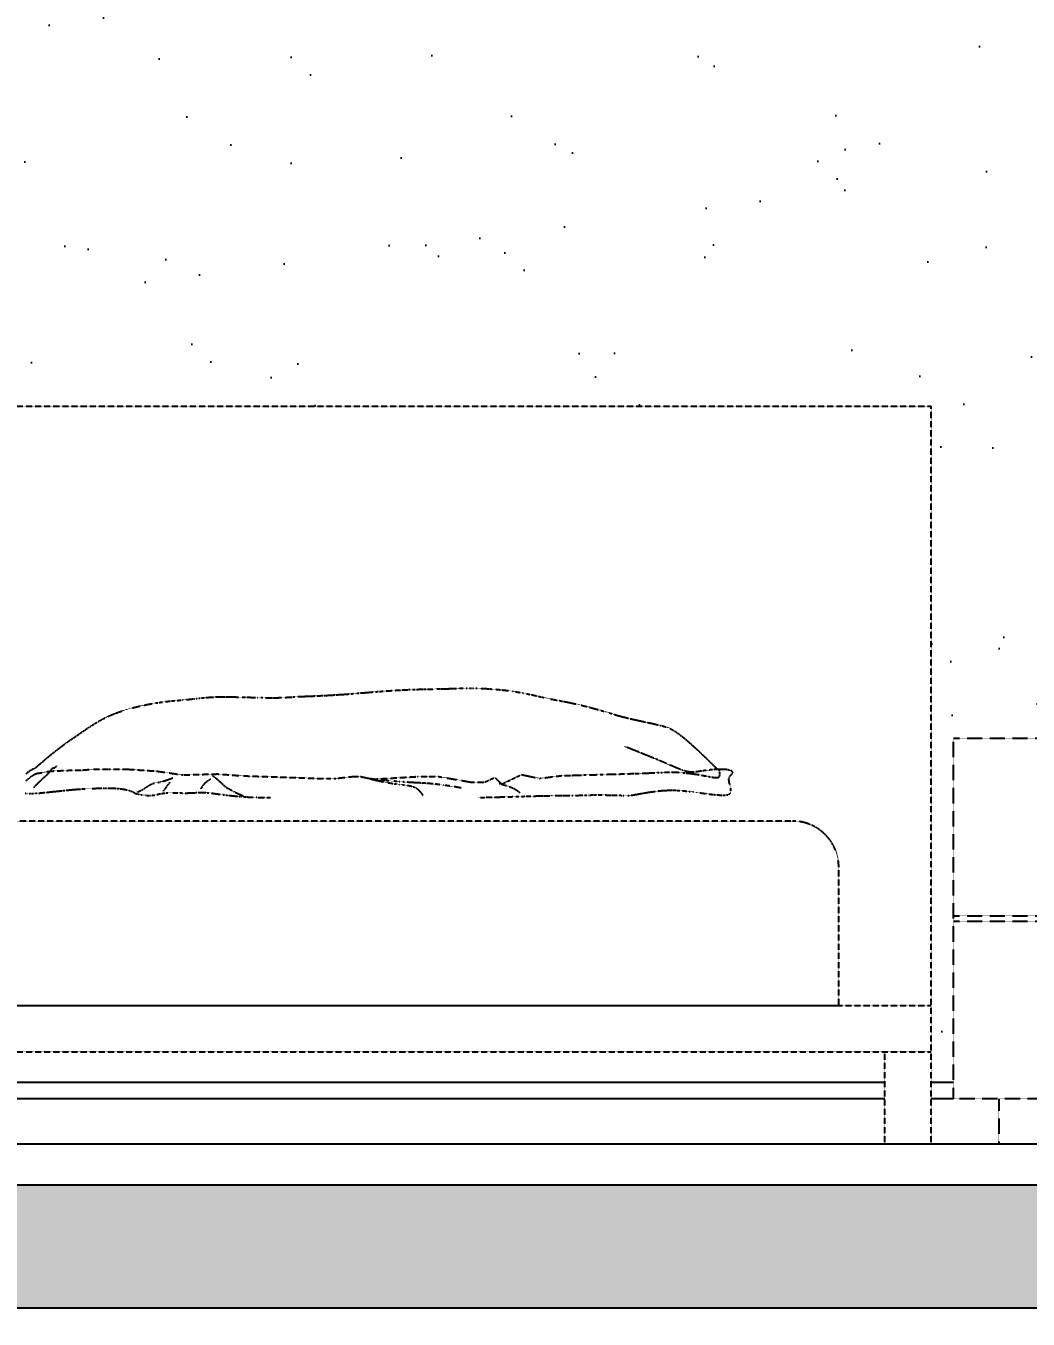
# Model space of a CAD drawing. Header units: millimetres. Extents: x 84840 to 206424, y -288515 to -124389.
# Drawn here: x 114830 to 115807, y -248147 to -246885 of the extents above; entities that cross this region are included whole.
import ezdxf
from ezdxf.enums import TextEntityAlignment as Align

# ---------------------------------------------------------------- set-up
doc = ezdxf.new("R2010")
doc.units = ezdxf.units.MM
doc.header["$PDMODE"] = 3
doc.linetypes.add('DASHED2', pattern=[0.375, 0.25, -0.125])
doc.styles.add('Arial', font='arial.ttf')
doc.styles.add('LOGO', font='arial.ttf')
doc.dimstyles.new('1比60', dxfattribs={"dimscale": 60, "dimtxt": 2, "dimasz": 1.25, "dimexe": 1, "dimexo": 1, "dimgap": 0.2, "dimtad": 1, "dimdec": 0, "dimrnd": 0.005, "dimzin": 0, "dimdsep": 46, "dimtxsty": 'Arial', "dimblk": 'ARCHTICK', "dimcen": 0.125, "dimdle": 1, "dimclrd": 44, "dimclre": 44, "dimclrt": 50, "dimadec": 0, "dimazin": 0, "dimtfac": 1, "dimtdec": 0, "dimtix": 1, "dimtmove": 2, "dimatfit": 3, "dimldrblk": 'DOT', "dimfxl": 4, "dimfxlon": 1, "dimtvp": 1, "dimtolj": 1, "dimtzin": 0, "dimarcsym": 0})

# ---------------------------------------------------------------- blocks, each defined once
blk = doc.blocks.new('0089')
at = {"color": 6, "linetype": 'DASHED2'}
for p, q in [((76486.5, -31516.2), (78486.5, -31516.2)), ((78486.5, -32316.2), (78486.5, -31516.2)), ((77884.5, -31826), (77888.8, -31825.7)), ((77888.8, -31825.7), (77893.3, -31825.3)), ((77893.3, -31825.3), (77897.8, -31825)), ((77897.8, -31825), (77902.3, -31824.7)), ((77902.3, -31824.7), (77906.8, -31824.4)), ((77906.8, -31824.4), (77911.4, -31824.2)), ((77911.4, -31824.2), (77915.9, -31823.9)), ((77915.9, -31823.9), (77920.3, -31823.7)), ((77920.3, -31823.7), (77924.6, -31823.5)), ((77924.6, -31823.5), (77928.8, -31823.4)), ((77928.8, -31823.4), (77932.9, -31823.3)), ((77932.9, -31823.3), (77936.9, -31823.2)), ((77936.9, -31823.2), (77940.8, -31823.1)), ((77940.8, -31823.1), (77944.5, -31823)), ((77944.5, -31823), (77948.2, -31823)), ((77948.2, -31823), (77951.7, -31822.9)), ((77951.7, -31822.9), (77955.2, -31822.8)), ((77955.2, -31822.8), (77958.5, -31822.8)), ((77958.5, -31822.8), (77961.7, -31822.7)), ((77961.7, -31822.7), (77964.9, -31822.6)), ((77964.9, -31822.6), (77967.9, -31822.5)), ((77967.9, -31822.5), (77970.9, -31822.4)), ((77970.9, -31822.4), (77973.9, -31822.3)), ((77973.9, -31822.3), (77977, -31822.2)), ((77977, -31822.2), (77980, -31822.1)), ((77980, -31822.1), (77983.2, -31822.1)), ((77983.2, -31822.1), (77986.4, -31822.1)), ((77986.4, -31822.1), (77989.7, -31822.1)), ((77989.7, -31822.1), (77993.3, -31822.1)), ((77993.3, -31822.1), (77997, -31822.2)), ((77997, -31822.2), (78000.8, -31822.4)), ((78000.8, -31822.4), (78004.8, -31822.6)), ((78004.8, -31822.6), (78008.8, -31822.9)), ((78008.8, -31822.9), (78012.9, -31823.2)), ((78012.9, -31823.2), (78017.1, -31823.5)), ((78017.1, -31823.5), (78021.3, -31824)), ((78021.3, -31824), (78025.4, -31824.4)), ((78025.4, -31824.4), (78029.5, -31824.9)), ((78029.5, -31824.9), (78033.5, -31825.5)), ((78033.5, -31825.5), (78037.3, -31826.1)), ((77633.7, -31840.5), (77638, -31839.6)), ((77638, -31839.6), (77642.2, -31838.8)), ((77642.2, -31838.8), (77646.1, -31838.2)), ((77646.1, -31838.2), (77649.9, -31837.6)), ((77649.9, -31837.6), (77653.4, -31837.1)), ((77653.4, -31837.1), (77656.9, -31836.7)), ((77656.9, -31836.7), (77660.2, -31836.3)), ((77660.2, -31836.3), (77663.3, -31836)), ((77663.3, -31836), (77666.4, -31835.7)), ((77666.4, -31835.7), (77669.5, -31835.4)), ((77669.5, -31835.4), (77672.5, -31835.2)), ((77672.5, -31835.2), (77675.4, -31834.9)), ((77675.4, -31834.9), (77678.4, -31834.6)), ((77678.4, -31834.6), (77681.4, -31834.3)), ((77681.4, -31834.3), (77684.4, -31834)), ((77684.4, -31834), (77687.3, -31833.6)), ((77687.3, -31833.6), (77690.2, -31833.3)), ((77690.2, -31833.3), (77693.1, -31833)), ((77693.1, -31833), (77695.9, -31832.7)), ((77695.9, -31832.7), (77698.6, -31832.4)), ((77698.6, -31832.4), (77701.2, -31832.2)), ((77701.2, -31832.2), (77703.8, -31832)), ((77703.8, -31832), (77706.3, -31831.8)), ((77706.3, -31831.8), (77708.7, -31831.7)), ((77708.7, -31831.7), (77711.1, -31831.6)), ((77711.1, -31831.6), (77713.5, -31831.5)), ((77713.5, -31831.5), (77716, -31831.5)), ((77716, -31831.5), (77718.6, -31831.4)), ((77718.6, -31831.4), (77721.4, -31831.5)), ((77721.4, -31831.5), (77724.4, -31831.5)), ((77724.4, -31831.5), (77727.6, -31831.5)), ((77727.6, -31831.5), (77731.2, -31831.6)), ((77731.2, -31831.6), (77735, -31831.7)), ((77735, -31831.7), (77739.1, -31831.8)), ((77739.1, -31831.8), (77743.4, -31831.9)), ((77743.4, -31831.9), (77747.8, -31832)), ((77747.8, -31832), (77752.3, -31832.1)), ((77752.3, -31832.1), (77756.7, -31832.2)), ((77756.7, -31832.2), (77761, -31832.3)), ((77761, -31832.3), (77765.2, -31832.4)), ((77765.2, -31832.4), (77769.1, -31832.4)), ((77769.1, -31832.4), (77772.7, -31832.5)), ((77772.7, -31832.5), (77776, -31832.4)), ((77776, -31832.4), (77778.9, -31832.4)), ((77778.9, -31832.4), (77781.6, -31832.3)), ((77781.6, -31832.3), (77784.2, -31832.2)), ((77784.2, -31832.2), (77786.6, -31832.1)), ((77786.6, -31832.1), (77789, -31832)), ((77789, -31832), (77791.5, -31831.8)), ((77791.5, -31831.8), (77794, -31831.7)), ((77794, -31831.7), (77796.8, -31831.5)), ((77796.8, -31831.5), (77799.8, -31831.3)), ((77799.8, -31831.3), (77803.2, -31831.2)), ((77803.2, -31831.2), (77806.8, -31831)), ((77806.8, -31831), (77810.7, -31830.8)), ((77810.7, -31830.8), (77814.7, -31830.7)), ((77814.7, -31830.7), (77818.9, -31830.5)), ((77818.9, -31830.5), (77823.3, -31830.3)), ((77823.3, -31830.3), (77827.6, -31830.1)), ((77827.6, -31830.1), (77832, -31829.9)), ((77832, -31829.9), (77836.3, -31829.6)), ((77836.3, -31829.6), (77840.6, -31829.4)), ((77840.6, -31829.4), (77844.7, -31829.1)), ((77844.7, -31829.1), (77848.7, -31828.9)), ((77848.7, -31828.9), (77852.7, -31828.6)), ((77852.7, -31828.6), (77856.5, -31828.3)), ((77856.5, -31828.3), (77860.4, -31828)), ((77860.4, -31828), (77864.3, -31827.6)), ((77864.3, -31827.6), (77868.1, -31827.3)), ((77868.1, -31827.3), (77872.1, -31827)), ((77872.1, -31827), (77876.1, -31826.7)), ((77876.1, -31826.7), (77880.2, -31826.3)), ((77880.2, -31826.3), (77884.5, -31826)), ((78037.3, -31826.1), (78041.1, -31826.7)), ((78041.1, -31826.7), (78044.7, -31827.4)), ((78044.7, -31827.4), (78048.2, -31828.1)), ((78048.2, -31828.1), (78051.6, -31828.8)), ((78051.6, -31828.8), (78054.9, -31829.5)), ((78054.9, -31829.5), (78058, -31830.2)), ((78058, -31830.2), (78061.1, -31830.9)), ((78061.1, -31830.9), (78063.9, -31831.6)), ((78063.9, -31831.6), (78066.7, -31832.2)), ((78066.7, -31832.2), (78069.3, -31832.7)), ((78069.3, -31832.7), (78071.8, -31833.3)), ((78071.8, -31833.3), (78074.2, -31833.8)), ((78074.2, -31833.8), (78076.6, -31834.2)), ((78076.6, -31834.2), (78078.9, -31834.7)), ((78078.9, -31834.7), (78081.2, -31835.1)), ((78081.2, -31835.1), (78083.5, -31835.5)), ((78083.5, -31835.5), (78085.8, -31836)), ((78085.8, -31836), (78088.2, -31836.4)), ((78088.2, -31836.4), (78090.7, -31836.9)), ((78090.7, -31836.9), (78093.2, -31837.4)), ((78093.2, -31837.4), (78095.9, -31838)), ((78095.9, -31838), (78098.6, -31838.6)), ((78098.6, -31838.6), (78101.4, -31839.2)), ((78101.4, -31839.2), (78104.3, -31839.9)), ((78104.3, -31839.9), (78107.3, -31840.5)), ((77588.7, -31855.6), (77592.8, -31853.5)), ((77592.8, -31853.5), (77597, -31851.6)), ((77597, -31851.6), (77601.4, -31849.8)), ((77601.4, -31849.8), (77605.9, -31848.1)), ((77605.9, -31848.1), (77610.5, -31846.5)), ((77610.5, -31846.5), (77615.2, -31845.1)), ((77615.2, -31845.1), (77619.9, -31843.7)), ((77619.9, -31843.7), (77624.6, -31842.5)), ((77624.6, -31842.5), (77629.2, -31841.4)), ((77629.2, -31841.4), (77633.7, -31840.5)), ((78107.3, -31840.5), (78110.2, -31841.3)), ((78110.2, -31841.3), (78113.3, -31842)), ((78113.3, -31842), (78116.3, -31842.8)), ((78116.3, -31842.8), (78119.4, -31843.6)), ((78119.4, -31843.6), (78122.5, -31844.5)), ((78122.5, -31844.5), (78125.6, -31845.3)), ((78125.6, -31845.3), (78128.7, -31846.2)), ((78128.7, -31846.2), (78131.8, -31847.1)), ((78131.8, -31847.1), (78134.7, -31848)), ((78134.7, -31848), (78137.7, -31848.9)), ((78137.7, -31848.9), (78140.5, -31849.7)), ((78140.5, -31849.7), (78143.2, -31850.5)), ((78143.2, -31850.5), (78145.8, -31851.3)), ((78145.8, -31851.3), (78148.2, -31852)), ((78148.2, -31852), (78150.4, -31852.6)), ((78150.4, -31852.6), (78152.6, -31853.2)), ((78152.6, -31853.2), (78154.6, -31853.7)), ((78154.6, -31853.7), (78156.6, -31854.2)), ((77567.4, -31868.9), (77570.7, -31866.7)), ((77570.7, -31866.7), (77574, -31864.4)), ((77574, -31864.4), (77577.5, -31862.2)), ((77577.5, -31862.2), (77581.1, -31859.9)), ((77581.1, -31859.9), (77584.8, -31857.7)), ((77584.8, -31857.7), (77588.7, -31855.6)), ((78156.6, -31854.2), (78158.5, -31854.7)), ((78158.5, -31854.7), (78160.4, -31855.2)), ((78160.4, -31855.2), (78162.4, -31855.6)), ((78162.4, -31855.6), (78164.4, -31856.1)), ((78164.4, -31856.1), (78166.6, -31856.5)), ((78166.6, -31856.5), (78168.8, -31857)), ((78168.8, -31857), (78171.3, -31857.5)), ((78171.3, -31857.5), (78173.8, -31858.1)), ((78173.8, -31858.1), (78176.5, -31858.7)), ((78176.5, -31858.7), (78179.3, -31859.3)), ((78179.3, -31859.3), (78182.1, -31859.9)), ((78182.1, -31859.9), (78185, -31860.5)), ((78185, -31860.5), (78187.9, -31861.2)), ((78187.9, -31861.2), (78190.7, -31861.9)), ((78190.7, -31861.9), (78193.6, -31862.6)), ((78193.6, -31862.6), (78196.3, -31863.3)), ((78196.3, -31863.3), (78199, -31864)), ((78199, -31864), (78201.9, -31865)), ((78201.9, -31865), (78205.1, -31866.5)), ((78205.1, -31866.5), (78208.8, -31868.7)), ((77545, -31884.6), (77548.8, -31881.7)), ((77548.8, -31881.7), (77552.2, -31879.3)), ((77552.2, -31879.3), (77555.4, -31877.1)), ((77555.4, -31877.1), (77558.4, -31875.1)), ((77558.4, -31875.1), (77561.3, -31873.1)), ((77561.3, -31873.1), (77564.3, -31871.1)), ((77564.3, -31871.1), (77567.4, -31868.9)), ((78208.8, -31868.7), (78213.3, -31871.9)), ((78213.3, -31871.9), (78218.8, -31876.2)), ((78218.8, -31876.2), (78225.6, -31882)), ((78225.6, -31882), (78233.7, -31889.4)), ((77529.8, -31896.6), (77535.6, -31891.9)), ((77535.6, -31891.9), (77540.6, -31887.9)), ((77540.6, -31887.9), (77545, -31884.6)), ((78161.4, -31888.1), (78155.1, -31885.5)), ((78167.1, -31890.4), (78161.4, -31888.1)), ((78172.1, -31892.4), (78167.1, -31890.4)), ((78176.5, -31894.2), (78172.1, -31892.4)), ((78180.5, -31895.8), (78176.5, -31894.2)), ((78184.1, -31897.3), (78180.5, -31895.8)), ((78233.7, -31889.4), (78243.5, -31898.7)), ((77515.3, -31909), (77511.7, -31910.7)), ((77515.3, -31909), (77523.1, -31902.3)), ((77523.1, -31902.3), (77529.8, -31896.6)), ((77532.6, -31912), (77533.7, -31909.1)), ((77533.7, -31909.1), (77536.5, -31908.3)), ((77536.5, -31908.3), (77539.4, -31906.2)), ((77565.3, -31911), (77577.6, -31910)), ((77577.6, -31910), (77595.9, -31910)), ((77595.9, -31910), (77616.3, -31910)), ((77616.3, -31910), (77647, -31912)), ((78187.3, -31898.6), (78184.1, -31897.3)), ((78190.4, -31899.8), (78187.3, -31898.6)), ((78193.3, -31901.1), (78190.4, -31899.8)), ((78196.1, -31902.2), (78193.3, -31901.1)), ((78198.9, -31903.5), (78196.1, -31902.2)), ((78201.7, -31904.7), (78198.9, -31903.5)), ((78204.5, -31905.9), (78201.7, -31904.7)), ((78207.2, -31907), (78204.5, -31905.9)), ((78209.8, -31908.2), (78207.2, -31907)), ((78212.4, -31909.2), (78209.8, -31908.2)), ((78214.9, -31910.2), (78212.4, -31909.2)), ((78243.5, -31898.7), (78255.2, -31910.2)), ((78258.7, -31910.1), (78257.3, -31910.1)), ((78260, -31910.1), (78258.7, -31910.1)), ((78261.2, -31910.1), (78260, -31910.1)), ((77506.9, -31914), (77505.4, -31915.4)), ((77505.5, -31922.5), (77506.3, -31921.8)), ((77506.3, -31921.8), (77507.2, -31921.1)), ((77509, -31912.4), (77506.9, -31914)), ((77507.2, -31921.1), (77508, -31920.5)), ((77508, -31920.5), (77508.7, -31919.9)), ((77508.7, -31919.9), (77509.5, -31919.3)), ((77511.7, -31910.7), (77509, -31912.4)), ((77509.5, -31919.3), (77510.1, -31918.8)), ((77510.1, -31918.8), (77510.8, -31918.3)), ((77510.8, -31918.3), (77511.4, -31917.8)), ((77511.4, -31917.8), (77512, -31917.4)), ((77512, -31917.4), (77512.6, -31917)), ((77512.6, -31917), (77513.1, -31916.6)), ((77513.1, -31916.6), (77513.6, -31916.3)), ((77513.6, -31916.3), (77514, -31916)), ((77514, -31916), (77514.5, -31915.7)), ((77514.5, -31915.7), (77514.9, -31915.5)), ((77514.9, -31915.5), (77515.4, -31915.3)), ((77515.4, -31915.3), (77515.8, -31915.1)), ((77515.8, -31915.1), (77516.3, -31914.9)), ((77516.3, -31914.9), (77516.8, -31914.7)), ((77516.8, -31914.7), (77517.3, -31914.6)), ((77517.3, -31914.6), (77517.9, -31914.4)), ((77517.9, -31914.4), (77518.6, -31914.3)), ((77518.6, -31914.3), (77519.3, -31914.2)), ((77520.5, -31923.3), (77518.8, -31924.9)), ((77519.3, -31914.2), (77520, -31914.1)), ((77520, -31914.1), (77520.7, -31914)), ((77522.2, -31921.7), (77520.5, -31923.3)), ((77520.7, -31914), (77521.4, -31913.9)), ((77521.4, -31913.9), (77522.2, -31913.8)), ((77522.2, -31913.8), (77523, -31913.6)), ((77524, -31920), (77522.2, -31921.7)), ((77523, -31913.6), (77523.7, -31913.5)), ((77523.7, -31913.5), (77524.5, -31913.4)), ((77525.8, -31918.4), (77524, -31920)), ((77524.5, -31913.4), (77525.2, -31913.3)), ((77525.2, -31913.3), (77525.9, -31913.1)), ((77527.7, -31916.6), (77525.8, -31918.4)), ((77525.9, -31913.1), (77526.7, -31913)), ((77526.7, -31913), (77527.4, -31912.8)), ((77527.4, -31912.8), (77528.2, -31912.7)), ((77529.6, -31914.7), (77527.7, -31916.6)), ((77528.2, -31912.7), (77529, -31912.5)), ((77529, -31912.5), (77529.8, -31912.4)), ((77531.6, -31912.7), (77529.6, -31914.7)), ((77529.8, -31912.4), (77530.7, -31912.2)), ((77530.7, -31912.2), (77531.6, -31912.1)), ((77531.6, -31912.1), (77532.6, -31912)), ((77532.6, -31912), (77555.1, -31911)), ((77555.1, -31911), (77565.3, -31911)), ((77647, -31912), (77675.5, -31916.1)), ((77649.4, -31924.1), (77650.3, -31924)), ((77650.3, -31924), (77651.3, -31923.7)), ((77651.3, -31923.7), (77652.4, -31923.5)), ((77652.4, -31923.5), (77653.6, -31923.1)), ((77653.6, -31923.1), (77655, -31922.7)), ((77655, -31922.7), (77656.5, -31922.2)), ((77656.5, -31922.2), (77658.3, -31921.7)), ((77658.3, -31921.7), (77660.2, -31921)), ((77659.5, -31927), (77662, -31923.8)), ((77660.2, -31921), (77662.4, -31920.2)), ((77662.4, -31920.2), (77664.8, -31919.3)), ((77675.5, -31916.1), (77713.3, -31915.1)), ((77700.4, -31924.3), (77701.4, -31923.5)), ((77701.4, -31923.5), (77702.7, -31922.5)), ((77702.7, -31922.5), (77704.2, -31921.4)), ((77704.2, -31921.4), (77706.1, -31920.1)), ((77707.3, -31916.4), (77709.6, -31918.2)), ((77709.6, -31918.2), (77711.6, -31919.8)), ((77711.6, -31919.8), (77713.3, -31921.2)), ((77713.3, -31915.1), (77739.8, -31917.1)), ((77713.3, -31921.2), (77714.8, -31922.5)), ((77714.8, -31922.5), (77716, -31923.7)), ((77716, -31923.7), (77717.1, -31924.7)), ((77739.8, -31917.1), (77831.7, -31920.2)), ((77831.7, -31920.2), (77841.3, -31919.9)), ((77841.3, -31919.9), (77859.8, -31917.9)), ((77859.8, -31917.9), (77868.1, -31917.9)), ((77868.1, -31917.9), (77881.9, -31920.8)), ((77879, -31920.4), (77884.4, -31921.8)), ((77884.9, -31921.1), (77879, -31920.4)), ((77881.9, -31920.8), (77930.1, -31917.9)), ((77884.4, -31921.8), (77889.6, -31922.9)), ((77890.4, -31921.7), (77884.9, -31921.1)), ((77889.6, -31922.9), (77894.4, -31923.9)), ((77895.7, -31922.3), (77890.4, -31921.7)), ((77894.4, -31923.9), (77898.9, -31924.7)), ((77900.8, -31922.7), (77895.7, -31922.3)), ((77905.6, -31923.1), (77900.8, -31922.7)), ((77910.2, -31923.5), (77905.6, -31923.1)), ((77914.6, -31923.8), (77910.2, -31923.5)), ((77918.9, -31924.1), (77914.6, -31923.8)), ((77923.1, -31924.4), (77918.9, -31924.1)), ((77930.1, -31917.9), (77941.4, -31917.9)), ((77941.4, -31917.9), (77952.8, -31917.9)), ((77952.8, -31917.9), (77988.9, -31924.1)), ((77988.9, -31924.1), (78002.4, -31924.1)), ((78002.4, -31924.1), (78013.7, -31918.9)), ((78013.7, -31918.9), (78021.2, -31926.1)), ((78021.2, -31926.1), (78042.6, -31915.8)), ((78042.6, -31915.8), (78062.3, -31919.9)), ((78062.3, -31919.9), (78086.2, -31916.9)), ((78086.2, -31916.9), (78097.3, -31916.6)), ((78086.2, -31916.9), (78093.4, -31916.7)), ((78093.4, -31916.7), (78101.5, -31916.5)), ((78101.5, -31916.5), (78110.3, -31916.2)), ((78110.3, -31916.2), (78119.6, -31916)), ((78119.6, -31916), (78129.1, -31915.7)), ((78129.1, -31915.7), (78138.7, -31915.4)), ((78138.7, -31915.4), (78148.1, -31915.2)), ((78148.1, -31915.2), (78157.1, -31914.9)), ((78157.1, -31914.9), (78165.5, -31914.6)), ((78165.5, -31914.6), (78173, -31914.4)), ((78173, -31914.4), (78179.5, -31914.1)), ((78179.5, -31914.1), (78185.1, -31913.9)), ((78185.1, -31913.9), (78189.8, -31913.7)), ((78189.8, -31913.7), (78193.8, -31913.5)), ((78193.8, -31913.5), (78197.2, -31913.3)), ((78197.2, -31913.3), (78200.2, -31913.2)), ((78200.2, -31913.2), (78202.9, -31913.1)), ((78202.9, -31913.1), (78205.3, -31913.1)), ((78205.3, -31913.1), (78207.7, -31913.1)), ((78207.7, -31913.1), (78210, -31913.2)), ((78210, -31913.2), (78212.6, -31913.3)), ((78212.6, -31913.3), (78215.2, -31913.5)), ((78217.2, -31911), (78214.9, -31910.2)), ((78215.2, -31913.5), (78218, -31913.7)), ((78219.4, -31911.8), (78217.2, -31911)), ((78218, -31913.7), (78220.8, -31914)), ((78221.4, -31912.4), (78219.4, -31911.8)), ((78220.8, -31914), (78223.7, -31914.3)), ((78223.3, -31912.8), (78221.4, -31912.4)), ((78225, -31913.1), (78223.3, -31912.8)), ((78223.7, -31914.3), (78226.6, -31914.7)), ((78226.5, -31913.2), (78225, -31913.1)), ((78228, -31913.3), (78226.5, -31913.2)), ((78226.6, -31914.7), (78229.5, -31915.1)), ((78229.4, -31913.2), (78228, -31913.3)), ((78230.7, -31913.1), (78229.4, -31913.2)), ((78229.5, -31915.1), (78232.3, -31915.5)), ((78232.1, -31912.9), (78230.7, -31913.1)), ((78233.4, -31912.7), (78232.1, -31912.9)), ((78232.3, -31915.5), (78235.1, -31915.9)), ((78234.8, -31912.4), (78233.4, -31912.7)), ((78236.2, -31912.2), (78234.8, -31912.4)), ((78235.1, -31915.9), (78237.8, -31916.4)), ((78237.7, -31911.9), (78236.2, -31912.2)), ((78239.3, -31911.7), (78237.7, -31911.9)), ((78237.8, -31916.4), (78240.3, -31916.9)), ((78241, -31911.5), (78239.3, -31911.7)), ((78240.3, -31916.9), (78242.7, -31917.3)), ((78242.7, -31911.3), (78241, -31911.5)), ((78244.4, -31911.1), (78242.7, -31911.3)), ((78242.7, -31917.3), (78244.9, -31917.8)), ((78246.2, -31910.9), (78244.4, -31911.1)), ((78244.9, -31917.8), (78247, -31918.2)), ((78247.9, -31910.7), (78246.2, -31910.9)), ((78247, -31918.2), (78248.9, -31918.5)), ((78249.6, -31910.6), (78247.9, -31910.7)), ((78248.9, -31918.5), (78250.7, -31918.8)), ((78251.3, -31910.4), (78249.6, -31910.6)), ((78250.7, -31918.8), (78252.2, -31919)), ((78252.9, -31910.3), (78251.3, -31910.4)), ((78252.2, -31919), (78253.6, -31919.1)), ((78254.4, -31910.2), (78252.9, -31910.3)), ((78253.6, -31919.1), (78254.7, -31919.1)), ((78255.9, -31910.2), (78254.4, -31910.2)), ((78254.7, -31919.1), (78255.6, -31918.9)), ((78255.6, -31918.9), (78256.3, -31918.7)), ((78257.3, -31910.1), (78255.9, -31910.2)), ((78256.3, -31918.7), (78256.9, -31918.3)), ((78256.9, -31918.3), (78257.2, -31917.7)), ((78257.2, -31917.7), (78257.4, -31917)), ((78257.4, -31911.6), (78257.3, -31910.1)), ((78257.4, -31912.9), (78257.4, -31911.6)), ((78257.5, -31914.1), (78257.4, -31912.9)), ((78257.4, -31917), (78257.5, -31916.2)), ((78257.5, -31915.2), (78257.5, -31914.1)), ((78257.5, -31916.2), (78257.5, -31915.2)), ((78262.3, -31910.2), (78261.2, -31910.1)), ((78263.4, -31910.2), (78262.3, -31910.2)), ((78264.5, -31910.3), (78263.4, -31910.2)), ((78265.5, -31910.5), (78264.5, -31910.3)), ((78266.4, -31910.7), (78265.5, -31910.5)), ((78267.3, -31910.9), (78266.4, -31910.7)), ((78268.1, -31911.1), (78267.3, -31910.9)), ((78267.5, -31920.8), (78267.6, -31920.1)), ((78267.5, -31921.5), (78267.5, -31920.8)), ((78267.6, -31922.4), (78267.5, -31921.5)), ((78267.6, -31920.1), (78267.7, -31919.4)), ((78267.8, -31923.3), (78267.6, -31922.4)), ((78267.7, -31919.4), (78267.8, -31918.8)), ((78267.8, -31918.8), (78268, -31918.3)), ((78267.9, -31924.3), (78267.8, -31923.3)), ((78268, -31918.3), (78268.3, -31917.9)), ((78268.9, -31911.3), (78268.1, -31911.1)), ((78268.3, -31917.9), (78268.6, -31917.4)), ((78268.6, -31917.4), (78268.9, -31917)), ((78269.6, -31911.6), (78268.9, -31911.3)), ((78268.9, -31917), (78269.2, -31916.6)), ((78269.2, -31916.6), (78269.6, -31916.3)), ((78270.2, -31911.8), (78269.6, -31911.6)), ((78269.6, -31916.3), (78269.9, -31915.9)), ((78269.9, -31915.9), (78270.3, -31915.6)), ((78270.7, -31912.1), (78270.2, -31911.8)), ((78270.3, -31915.6), (78270.6, -31915.2)), ((78270.6, -31915.2), (78270.9, -31914.9)), ((78271.1, -31912.4), (78270.7, -31912.1)), ((78270.9, -31914.9), (78271.2, -31914.6)), ((78271.4, -31912.7), (78271.1, -31912.4)), ((78271.2, -31914.6), (78271.5, -31914.3)), ((78271.6, -31913), (78271.4, -31912.7)), ((78271.5, -31914.3), (78271.6, -31914)), ((78271.7, -31913.3), (78271.6, -31913)), ((78271.6, -31914), (78271.7, -31913.7)), ((78271.7, -31913.7), (78271.7, -31913.3)), ((77504.9, -31935.8), (77505.7, -31936)), ((77505.7, -31936), (77506.7, -31936.1)), ((77506.7, -31936.1), (77507.8, -31936.2)), ((77507.8, -31936.2), (77509, -31936.3)), ((77509, -31936.3), (77510.4, -31936.3)), ((77510.4, -31936.3), (77511.9, -31936.3)), ((77511.9, -31936.3), (77513.6, -31936.2)), ((77513.6, -31936.2), (77515.5, -31936.1)), ((77515.4, -31928.4), (77513.7, -31930.3)), ((77517.1, -31926.6), (77515.4, -31928.4)), ((77515.5, -31936.1), (77517.6, -31936)), ((77518.8, -31924.9), (77517.1, -31926.6)), ((77517.6, -31936), (77519.9, -31935.8)), ((77519.9, -31935.8), (77522.4, -31935.6)), ((77522.4, -31935.6), (77525.1, -31935.3)), ((77525.1, -31935.3), (77527.9, -31935.1)), ((77527.9, -31935.1), (77530.8, -31934.7)), ((77530.8, -31934.7), (77533.7, -31934.4)), ((77533.7, -31934.4), (77536.6, -31934.1)), ((77536.6, -31934.1), (77539.5, -31933.8)), ((77539.5, -31933.8), (77542.4, -31933.5)), ((77542.4, -31933.5), (77545.1, -31933.2)), ((77545.1, -31933.2), (77547.6, -31932.9)), ((77547.6, -31932.9), (77550, -31932.7)), ((77550, -31932.7), (77552.1, -31932.5)), ((77552.1, -31932.5), (77554.2, -31932.3)), ((77554.2, -31932.3), (77556.1, -31932.1)), ((77556.1, -31932.1), (77557.8, -31932)), ((77557.8, -31932), (77559.6, -31931.8)), ((77559.6, -31931.8), (77561.2, -31931.7)), ((77561.2, -31931.7), (77562.9, -31931.6)), ((77562.9, -31931.6), (77564.5, -31931.5)), ((77564.5, -31931.5), (77566.2, -31931.4)), ((77566.2, -31931.4), (77567.9, -31931.3)), ((77567.9, -31931.3), (77569.6, -31931.2)), ((77569.6, -31931.2), (77571.4, -31931.1)), ((77571.4, -31931.1), (77573.2, -31931)), ((77573.2, -31931), (77575, -31930.9)), ((77575, -31930.9), (77576.9, -31930.8)), ((77576.9, -31930.8), (77578.7, -31930.7)), ((77578.7, -31930.7), (77580.6, -31930.7)), ((77580.6, -31930.7), (77582.4, -31930.6)), ((77582.4, -31930.6), (77584.2, -31930.5)), ((77584.2, -31930.5), (77586, -31930.5)), ((77586, -31930.5), (77587.7, -31930.5)), ((77587.7, -31930.5), (77589.4, -31930.4)), ((77589.4, -31930.4), (77591.1, -31930.4)), ((77591.1, -31930.4), (77592.7, -31930.4)), ((77592.7, -31930.4), (77594.3, -31930.4)), ((77594.3, -31930.4), (77595.8, -31930.4)), ((77595.8, -31930.4), (77597.3, -31930.5)), ((77597.3, -31930.5), (77598.8, -31930.5)), ((77598.8, -31930.5), (77600.2, -31930.5)), ((77600.2, -31930.5), (77601.5, -31930.6)), ((77601.5, -31930.6), (77602.8, -31930.7)), ((77602.8, -31930.7), (77604.1, -31930.7)), ((77604.1, -31930.7), (77605.3, -31930.8)), ((77605.3, -31930.8), (77606.5, -31931)), ((77606.5, -31931), (77607.7, -31931.1)), ((77607.7, -31931.1), (77608.8, -31931.2)), ((77608.8, -31931.2), (77609.9, -31931.4)), ((77609.9, -31931.4), (77611, -31931.5)), ((77611, -31931.5), (77612.1, -31931.7)), ((77612.1, -31931.7), (77613.2, -31931.9)), ((77613.2, -31931.9), (77614.2, -31932.2)), ((77614.2, -31932.2), (77615.2, -31932.4)), ((77615.2, -31932.4), (77616.2, -31932.7)), ((77616.2, -31932.7), (77617.2, -31932.9)), ((77617.2, -31932.9), (77618, -31933.2)), ((77618, -31933.2), (77618.9, -31933.5)), ((77618.9, -31933.5), (77619.6, -31933.8)), ((77619.6, -31933.8), (77620.3, -31934)), ((77620.3, -31934), (77620.9, -31934.3)), ((77620.9, -31934.3), (77621.5, -31934.5)), ((77621.5, -31934.5), (77621.9, -31934.8)), ((77621.9, -31934.8), (77622.3, -31935)), ((77622.3, -31935), (77622.7, -31935.2)), ((77622.7, -31935.2), (77623, -31935.5)), ((77623, -31935.5), (77623.4, -31935.7)), ((77623.4, -31935.7), (77623.8, -31935.9)), ((77623.8, -31935.9), (77624.3, -31936.1)), ((77624.3, -31936.1), (77624.9, -31936.3)), ((77624.9, -31936.3), (77625.5, -31936.5)), ((77625.5, -31936.5), (77626.3, -31936.7)), ((77626, -31934.8), (77626.8, -31934.5)), ((77626.3, -31936.7), (77627.2, -31936.9)), ((77626.8, -31934.5), (77627.6, -31934.2)), ((77627.2, -31936.9), (77628.1, -31937.1)), ((77627.6, -31934.2), (77628.5, -31933.8)), ((77628.1, -31937.1), (77629.2, -31937.3)), ((77628.5, -31933.8), (77629.4, -31933.3)), ((77629.2, -31937.3), (77630.2, -31937.5)), ((77629.4, -31933.3), (77630.4, -31932.8)), ((77630.2, -31937.5), (77631.4, -31937.6)), ((77630.4, -31932.8), (77631.3, -31932.3)), ((77631.3, -31932.3), (77632.3, -31931.8)), ((77631.4, -31937.6), (77632.5, -31937.8)), ((77632.3, -31931.8), (77633.2, -31931.2)), ((77632.5, -31937.8), (77633.6, -31938)), ((77633.2, -31931.2), (77634.2, -31930.6)), ((77633.6, -31938), (77634.7, -31938.1)), ((77634.2, -31930.6), (77635.1, -31930.1)), ((77634.7, -31938.1), (77635.7, -31938.2)), ((77635.1, -31930.1), (77635.9, -31929.5)), ((77635.9, -31929.5), (77636.7, -31929)), ((77636.7, -31929), (77637.5, -31928.5)), ((77637.5, -31928.5), (77638.3, -31928)), ((77638.3, -31928), (77639, -31927.6)), ((77639, -31927.6), (77639.7, -31927.1)), ((77639.7, -31927.1), (77640.3, -31926.7)), ((77640.3, -31926.7), (77641, -31926.4)), ((77641, -31926.4), (77641.6, -31926)), ((77641.6, -31926), (77642.3, -31925.7)), ((77642.3, -31925.7), (77642.9, -31925.5)), ((77642.9, -31925.5), (77643.5, -31925.3)), ((77643.1, -31938.2), (77644.1, -31938)), ((77643.5, -31925.3), (77644.2, -31925.1)), ((77644.1, -31938), (77645.1, -31937.9)), ((77644.2, -31925.1), (77644.8, -31925)), ((77644.8, -31925), (77645.5, -31924.8)), ((77645.1, -31937.9), (77646.2, -31937.6)), ((77645.5, -31924.8), (77646.2, -31924.7)), ((77646.2, -31924.7), (77646.9, -31924.6)), ((77646.2, -31937.6), (77647.4, -31937.4)), ((77646.9, -31924.6), (77647.7, -31924.4)), ((77647.4, -31937.4), (77648.6, -31937.1)), ((77647.7, -31924.4), (77648.5, -31924.3)), ((77648.5, -31924.3), (77649.4, -31924.1)), ((77648.6, -31937.1), (77649.9, -31936.8)), ((77649.9, -31936.8), (77651.3, -31936.5)), ((77651.3, -31936.5), (77652.8, -31936.3)), ((77652.8, -31936.3), (77654.3, -31936)), ((77654.3, -31936), (77655.9, -31935.8)), ((77654.6, -31933.6), (77659.5, -31927)), ((77655.9, -31935.8), (77657.5, -31935.6)), ((77657.5, -31935.6), (77659.2, -31935.5)), ((77659.2, -31935.5), (77661, -31935.4)), ((77661, -31935.4), (77662.8, -31935.4)), ((77662.8, -31935.4), (77664.7, -31935.4)), ((77664.7, -31935.4), (77666.5, -31935.4)), ((77666.5, -31935.4), (77668.5, -31935.5)), ((77668.5, -31935.5), (77670.4, -31935.6)), ((77670.4, -31935.6), (77672.3, -31935.7)), ((77672.3, -31935.7), (77674.3, -31935.7)), ((77674.3, -31935.7), (77676.2, -31935.8)), ((77676.2, -31935.8), (77678.1, -31935.8)), ((77678.1, -31935.8), (77680, -31935.8)), ((77680, -31935.8), (77681.8, -31935.7)), ((77681.8, -31935.7), (77683.6, -31935.7)), ((77683.6, -31935.7), (77685.4, -31935.6)), ((77685.4, -31935.6), (77687.2, -31935.5)), ((77687.2, -31935.5), (77688.9, -31935.4)), ((77688.9, -31935.4), (77690.6, -31935.3)), ((77690.6, -31935.3), (77692.3, -31935.2)), ((77692.3, -31935.2), (77694, -31935.2)), ((77694, -31935.2), (77695.6, -31935.1)), ((77695.5, -31931.1), (77696.5, -31929.4)), ((77695.6, -31935.1), (77697.2, -31935.2)), ((77696.5, -31929.4), (77697.3, -31928.1)), ((77697.2, -31935.2), (77698.8, -31935.2)), ((77697.3, -31928.1), (77698.1, -31927)), ((77698.1, -31927), (77698.8, -31926)), ((77698.8, -31926), (77699.5, -31925.1)), ((77698.8, -31935.2), (77700.4, -31935.3)), ((77699.5, -31925.1), (77700.4, -31924.3)), ((77700.4, -31935.3), (77702, -31935.4)), ((77702, -31935.4), (77703.6, -31935.6)), ((77703.6, -31935.6), (77705.1, -31935.7)), ((77705.1, -31935.7), (77706.7, -31935.9)), ((77706.7, -31935.9), (77708.2, -31936.1)), ((77708.2, -31936.1), (77709.7, -31936.3)), ((77709.7, -31936.3), (77711.3, -31936.5)), ((77711.3, -31936.5), (77712.8, -31936.7)), ((77712.8, -31936.7), (77714.3, -31936.9)), ((77714.3, -31936.9), (77715.9, -31937.1)), ((77715.9, -31937.1), (77717.4, -31937.3)), ((77717.1, -31924.7), (77718.1, -31925.6)), ((77717.4, -31937.3), (77719, -31937.5)), ((77718.1, -31925.6), (77718.9, -31926.4)), ((77718.9, -31926.4), (77719.6, -31927.1)), ((77719, -31937.5), (77720.6, -31937.7)), ((77719.6, -31927.1), (77720.3, -31927.8)), ((77720.3, -31927.8), (77720.9, -31928.3)), ((77720.6, -31937.7), (77722.2, -31937.9)), ((77720.9, -31928.3), (77721.5, -31928.8)), ((77721.5, -31928.8), (77722.1, -31929.2)), ((77722.1, -31929.2), (77722.6, -31929.6)), ((77722.2, -31937.9), (77723.9, -31938.1)), ((77722.6, -31929.6), (77723.1, -31929.9)), ((77723.1, -31929.9), (77723.7, -31930.2)), ((77723.7, -31930.2), (77724.1, -31930.5)), ((77723.9, -31938.1), (77725.5, -31938.3)), ((77724.1, -31930.5), (77724.6, -31930.7)), ((77724.6, -31930.7), (77725.1, -31931)), ((77725.1, -31931), (77725.5, -31931.2)), ((77725.5, -31931.2), (77726, -31931.4)), ((77726, -31931.4), (77726.4, -31931.6)), ((77726.4, -31931.6), (77726.9, -31931.9)), ((77726.9, -31931.9), (77727.4, -31932.2)), ((77727.4, -31932.2), (77727.9, -31932.4)), ((77727.9, -31932.4), (77728.4, -31932.7)), ((77728.4, -31932.7), (77729, -31933.1)), ((77729, -31933.1), (77729.7, -31933.4)), ((77729.7, -31933.4), (77730.4, -31933.8)), ((77730.4, -31933.8), (77731.2, -31934.3)), ((77731.2, -31934.3), (77732.1, -31934.8)), ((77732.1, -31934.8), (77733.1, -31935.3)), ((77733.1, -31935.3), (77734.2, -31935.8)), ((77734.2, -31935.8), (77735.4, -31936.4)), ((77735.4, -31936.4), (77736.7, -31937)), ((77736.7, -31937), (77738.1, -31937.6)), ((77738.1, -31937.6), (77739.6, -31938.2)), ((77898.9, -31924.7), (77903.1, -31925.4)), ((77903.1, -31925.4), (77907, -31925.9)), ((77907, -31925.9), (77910.6, -31926.4)), ((77910.6, -31926.4), (77913.8, -31926.8)), ((77913.8, -31926.8), (77916.8, -31927.2)), ((77916.8, -31927.2), (77919.4, -31927.5)), ((77919.4, -31927.5), (77921.6, -31927.9)), ((77921.6, -31927.9), (77923.7, -31928.4)), ((77927.1, -31924.6), (77923.1, -31924.4)), ((77923.7, -31928.4), (77925.4, -31928.9)), ((77925.4, -31928.9), (77927, -31929.6)), ((77927, -31929.6), (77928.5, -31930.4)), ((77931.1, -31924.8), (77927.1, -31924.6)), ((77928.5, -31930.4), (77929.9, -31931.4)), ((77929.9, -31931.4), (77931.3, -31932.7)), ((77935.1, -31925), (77931.1, -31924.8)), ((77931.3, -31932.7), (77932.7, -31934.3)), ((77932.7, -31934.3), (77934.2, -31936.2)), ((77934.2, -31936.2), (77935.8, -31938.5)), ((77939.3, -31925.3), (77935.1, -31925)), ((77943.6, -31925.6), (77939.3, -31925.3)), ((77948.1, -31926.1), (77943.6, -31925.6)), ((77953, -31926.6), (77948.1, -31926.1)), ((77958.3, -31927.3), (77953, -31926.6)), ((77964.2, -31928.1), (77958.3, -31927.3)), ((77970.6, -31929.1), (77964.2, -31928.1)), ((77977.7, -31930.4), (77970.6, -31929.1)), ((78018.4, -31925.3), (78020.3, -31925.9)), ((78020.3, -31925.9), (78022.1, -31926.4)), ((78022.1, -31926.4), (78023.6, -31926.9)), ((78023.6, -31926.9), (78025, -31927.3)), ((78025, -31927.3), (78026.3, -31927.7)), ((78026.3, -31927.7), (78027.4, -31928.1)), ((78027.4, -31928.1), (78028.5, -31928.4)), ((78028.5, -31928.4), (78029.4, -31928.8)), ((78029.4, -31928.8), (78030.4, -31929.2)), ((78030.4, -31929.2), (78031.3, -31929.5)), ((78031.3, -31929.5), (78032.2, -31929.9)), ((78032.2, -31929.9), (78033.2, -31930.3)), ((78033.2, -31930.3), (78034.1, -31930.7)), ((78034.1, -31930.7), (78035.1, -31931.2)), ((78035.1, -31931.2), (78036, -31931.8)), ((78036, -31931.8), (78037, -31932.4)), ((78037, -31932.4), (78038, -31933.1)), ((78038, -31933.1), (78039, -31933.8)), ((78039, -31933.8), (78040, -31934.7)), ((78040, -31934.7), (78041, -31935.7)), ((78109, -31938.2), (78111.4, -31938.1)), ((78111.4, -31938.1), (78113.7, -31938)), ((78113.7, -31938), (78115.9, -31938)), ((78115.9, -31938), (78118.2, -31937.9)), ((78118.2, -31937.9), (78120.6, -31937.9)), ((78120.6, -31937.9), (78123, -31937.9)), ((78123, -31937.9), (78125.7, -31937.9)), ((78125.7, -31937.9), (78128.4, -31937.9)), ((78128.4, -31937.9), (78131.4, -31937.9)), ((78131.4, -31937.9), (78134.4, -31937.9)), ((78134.4, -31937.9), (78137.4, -31938)), ((78137.4, -31938), (78140.5, -31938)), ((78140.5, -31938), (78143.4, -31938.1)), ((78143.4, -31938.1), (78146.2, -31938.2)), ((78161.5, -31938.2), (78162.7, -31938.1)), ((78162.7, -31938.1), (78164.1, -31937.8)), ((78164.1, -31937.8), (78165.8, -31937.5)), ((78165.8, -31937.5), (78167.8, -31937.2)), ((78167.8, -31937.2), (78170.2, -31936.7)), ((78170.2, -31936.7), (78173, -31936.2)), ((78173, -31936.2), (78176, -31935.7)), ((78176, -31935.7), (78179.3, -31935.1)), ((78179.3, -31935.1), (78182.9, -31934.6)), ((78182.9, -31934.6), (78186.6, -31934.1)), ((78186.6, -31934.1), (78190.4, -31933.6)), ((78190.4, -31933.6), (78194.4, -31933.2)), ((78194.4, -31933.2), (78198.4, -31932.9)), ((78198.4, -31932.9), (78202.4, -31932.8)), ((78202.4, -31932.8), (78206.3, -31932.7)), ((78206.3, -31932.7), (78210.2, -31932.8)), ((78210.2, -31932.8), (78214.1, -31933)), ((78214.1, -31933), (78217.9, -31933.3)), ((78217.9, -31933.3), (78221.7, -31933.7)), ((78221.7, -31933.7), (78225.3, -31934.1)), ((78225.3, -31934.1), (78228.9, -31934.5)), ((78228.9, -31934.5), (78232.5, -31935)), ((78232.5, -31935), (78235.9, -31935.5)), ((78235.9, -31935.5), (78239.3, -31936)), ((78239.3, -31936), (78242.6, -31936.4)), ((78242.6, -31936.4), (78245.7, -31936.8)), ((78245.7, -31936.8), (78248.7, -31937.2)), ((78248.7, -31937.2), (78251.6, -31937.5)), ((78251.6, -31937.5), (78254.3, -31937.7)), ((78254.3, -31937.7), (78256.9, -31937.9)), ((78256.9, -31937.9), (78259.2, -31938)), ((78259.2, -31938), (78261.3, -31938.1)), ((78261.3, -31938.1), (78263.2, -31938)), ((78263.2, -31938), (78264.8, -31937.9)), ((78264.8, -31937.9), (78266.2, -31937.6)), ((78266.2, -31937.6), (78267.2, -31937.3)), ((78267.2, -31937.3), (78268.1, -31936.8)), ((78268.2, -31925.3), (78267.9, -31924.3)), ((78268.1, -31936.8), (78268.8, -31936.3)), ((78268.4, -31926.4), (78268.2, -31925.3)), ((78268.7, -31927.4), (78268.4, -31926.4)), ((78268.9, -31928.5), (78268.7, -31927.4)), ((78268.8, -31936.3), (78269.2, -31935.7)), ((78269.2, -31929.5), (78268.9, -31928.5)), ((78269.4, -31930.6), (78269.2, -31929.5)), ((78269.2, -31935.7), (78269.5, -31935)), ((78269.6, -31931.6), (78269.4, -31930.6)), ((78269.5, -31935), (78269.7, -31934.2)), ((78269.7, -31932.5), (78269.6, -31931.6)), ((78269.7, -31933.4), (78269.7, -31932.5)), ((78269.7, -31934.2), (78269.7, -31933.4)), ((77635.7, -31938.2), (77636.7, -31938.3)), ((77636.7, -31938.3), (77637.7, -31938.4)), ((77637.7, -31938.4), (77638.6, -31938.4)), ((77638.6, -31938.4), (77639.5, -31938.4)), ((77639.5, -31938.4), (77640.4, -31938.4)), ((77640.4, -31938.4), (77641.2, -31938.4)), ((77641.2, -31938.4), (77642.1, -31938.3)), ((77642.1, -31938.3), (77643.1, -31938.2)), ((77725.5, -31938.3), (77727.3, -31938.5)), ((77727.3, -31938.5), (77729, -31938.7)), ((77729, -31938.7), (77730.8, -31938.9)), ((77730.8, -31938.9), (77732.7, -31939.1)), ((77732.7, -31939.1), (77734.7, -31939.3)), ((77734.7, -31939.3), (77736.8, -31939.5)), ((77736.8, -31939.5), (77739, -31939.7)), ((77739, -31939.7), (77741.3, -31939.8)), ((77739.6, -31938.2), (77741.2, -31938.9)), ((77741.2, -31938.9), (77743, -31939.5)), ((77741.3, -31939.8), (77743.8, -31940)), ((77743, -31939.5), (77744.9, -31940.1)), ((77743.8, -31940), (77746.5, -31940.1)), ((77746.5, -31940.1), (77749.4, -31940.2)), ((77749.4, -31940.2), (77752.4, -31940.3)), ((77752.4, -31940.3), (77755.7, -31940.4)), ((77755.7, -31940.4), (77759.1, -31940.5)), ((77759.1, -31940.5), (77762.8, -31940.5)), ((77762.8, -31940.5), (77766.6, -31940.5)), ((77766.6, -31940.5), (77770.5, -31940.5)), ((77995.9, -31940.5), (78000.1, -31940.5)), ((78000.1, -31940.5), (78004.4, -31940.4)), ((78004.4, -31940.4), (78008.8, -31940.3)), ((78008.8, -31940.3), (78013.4, -31940.2)), ((78013.4, -31940.2), (78018.1, -31940.1)), ((78018.1, -31940.1), (78022.9, -31940)), ((78022.9, -31940), (78027.8, -31939.9)), ((78027.8, -31939.9), (78032.7, -31939.7)), ((78032.7, -31939.7), (78037.7, -31939.6)), ((78037.7, -31939.6), (78042.7, -31939.4)), ((78042.7, -31939.4), (78047.7, -31939.3)), ((78047.7, -31939.3), (78052.6, -31939.1)), ((78052.6, -31939.1), (78057.4, -31939)), ((78057.4, -31939), (78062.2, -31938.9)), ((78062.2, -31938.9), (78066.8, -31938.8)), ((78066.8, -31938.8), (78071.3, -31938.7)), ((78071.3, -31938.7), (78075.7, -31938.6)), ((78075.7, -31938.6), (78079.9, -31938.6)), ((78079.9, -31938.6), (78083.9, -31938.6)), ((78083.9, -31938.6), (78087.8, -31938.5)), ((78087.8, -31938.5), (78091.4, -31938.5)), ((78091.4, -31938.5), (78094.9, -31938.5)), ((78094.9, -31938.5), (78098.1, -31938.4)), ((78098.1, -31938.4), (78101.2, -31938.4)), ((78101.2, -31938.4), (78104, -31938.3)), ((78104, -31938.3), (78106.6, -31938.2)), ((78106.6, -31938.2), (78109, -31938.2)), ((78146.2, -31938.2), (78148.9, -31938.2)), ((78148.9, -31938.2), (78151.3, -31938.3)), ((78151.3, -31938.3), (78153.4, -31938.4)), ((78153.4, -31938.4), (78155.2, -31938.4)), ((78155.2, -31938.4), (78156.7, -31938.4)), ((78156.7, -31938.4), (78158, -31938.4)), ((78158, -31938.4), (78159.2, -31938.4)), ((78159.2, -31938.4), (78160.3, -31938.3)), ((78160.3, -31938.3), (78161.5, -31938.2)), ((78336.5, -31966.2), (76636.5, -31966.2)), ((78386.5, -32166.2), (78386.5, -32016.2)), ((76486.5, -32166.2), (78486.5, -32166.2)), ((76586.5, -32166.2), (78386.5, -32166.2)), ((76486.5, -32216.2), (78486.5, -32216.2)), ((78436.5, -32316.2), (78436.5, -32216.2))]:
    blk.add_line(p, q, dxfattribs=at)
blk.add_arc((78336.5, -32016.2), 50, 0, 90, dxfattribs=at)
blk = doc.blocks.new('0077888')
at = {"color": 6, "linetype": 'DASHED2'}
for p, q in [((89051.8, -31333.2), (89001.8, -31539.9)), ((89151.8, -31333.2), (89051.8, -31333.2)), ((89151.8, -31333.2), (89201.8, -31539.9)), ((89201.8, -31539.9), (89001.8, -31539.9)), ((89089.3, -31846.2), (89089.3, -31539.9)), ((89114.3, -31846.2), (89114.3, -31539.9)), ((89043.6, -31846.2), (89043.6, -31866.2)), ((89160, -31846.2), (89043.6, -31846.2)), ((89160, -31866.2), (89160, -31846.2)), ((88837.9, -32266.2), (88837.9, -31866.2)), ((88837.9, -31866.2), (89437.9, -31866.2)), ((88981.8, -31866.2), (89224.4, -31866.2)), ((89043.6, -31866.2), (89160, -31866.2)), ((89137.9, -31866.2), (89137.9, -32266.2)), ((89437.9, -31866.2), (89437.9, -32266.2)), ((89040.4, -32016.2, 0), (89040.4, -31931.2, 0)), ((89040.4, -31931.2, 0), (89125.4, -31931.2, 0)), ((89125.4, -31931.2, 0), (89125.4, -32016.2, 0)), ((89112.9, -31936.2, 0), (89052.9, -31936.2, 0)), ((89052.9, -31936.2, 0), (89052.9, -32011.2, 0)), ((89112.9, -32011.2, 0), (89112.9, -31936.2, 0)), ((89080.4, -31969.2, 0), (89080.4, -31954.2, 0)), ((89080.4, -31954.2, 0), (89085.4, -31954.2, 0)), ((89085.4, -31954.2, 0), (89085.4, -31969.2, 0)), ((89085.4, -31969.2, 0), (89080.4, -31969.2, 0)), ((89225.4, -31973.6, 0), (89140.4, -31973.6, 0)), ((89140.4, -31973.6, 0), (89140.4, -32058.6, 0)), ((89225.4, -32058.6, 0), (89225.4, -31973.6, 0)), ((89061, -31985.8, 0), (89061, -31980.8, 0)), ((89061, -31980.8, 0), (89076, -31980.8, 0)), ((89076, -31985.8, 0), (89061, -31985.8, 0)), ((89076, -31980.8, 0), (89076, -31985.8, 0)), ((89089.7, -31980.8, 0), (89089.7, -31985.8, 0)), ((89104.7, -31980.8, 0), (89089.7, -31980.8, 0)), ((89089.7, -31985.8, 0), (89104.7, -31985.8, 0)), ((89104.7, -31985.8, 0), (89104.7, -31980.8, 0)), ((89125.4, -32016.2, 0), (89040.4, -32016.2, 0)), ((89052.9, -32011.2, 0), (89112.9, -32011.2, 0)), ((89140.4, -32058.6, 0), (89225.4, -32058.6, 0)), ((88837.9, -32063.2), (89437.9, -32063.2)), ((88837.9, -32069.2), (89437.9, -32069.2)), ((89437.9, -32266.2), (88837.9, -32266.2)), ((88887.9, -32266.2), (88887.9, -32316.2, 0)), ((89387.9, -32266.2), (89387.9, -32316.2, 0))]:
    blk.add_line(p, q, dxfattribs=at)
for centre in [(89094.3, -31593.1), (89109.3, -31593.1), (89094.3, -31643.1), (89109.3, -31643.1), (89094.3, -31693.1), (89109.3, -31693.1), (89094.3, -31743.1), (89109.3, -31743.1), (89094.3, -31793.1), (89109.3, -31793.1)]:
    blk.add_circle(centre, 2, dxfattribs=at)
at = {"color": 6, "linetype": 'DASHED2', "style": 'LOGO', "width": 0.781999}
blk.add_text('T', height=52.8, dxfattribs=at).set_placement((89182.8, -32017.9, 0), align=Align.MIDDLE_CENTER)
blk = doc.blocks.new('_ArchTick')
at = {"color": 0, "linetype": 'ByBlock', "const_width": 0.15}
blk.add_lwpolyline([(-0.5, -0.5), (0.5, 0.5)], dxfattribs=at)
blk = doc.blocks.new('*D85')
at = {"color": 44, "lineweight": -2}
for p, q in [((113912.7, -248266.1), (113912.7, -248566.1)), ((115712.7, -248266.1), (115712.7, -248566.1)), ((113852.7, -248506.1), (115772.7, -248506.1))]:
    blk.add_line(p, q, dxfattribs=at)
at = {"layer": 'Defpoints', "color": 0}
for p in [(113912.7, -247470.9), (115712.7, -247470.9), (115712.7, -248506.1)]:
    blk.add_point(p, dxfattribs=at)
at = {"color": 44, "lineweight": -2, "xscale": 75, "yscale": 75, "zscale": 75, "rotation": 180}
blk.add_blockref('_ArchTick', (113912.7, -248506.1), dxfattribs=at)
at = {"color": 44, "lineweight": -2, "xscale": 75, "yscale": 75, "zscale": 75}
blk.add_blockref('_ArchTick', (115712.7, -248506.1), dxfattribs=at)
at = {"color": 50, "insert": (114812.7, -248432.9), "char_height": 120, "attachment_point": 5, "style": 'Arial'}
blk.add_mtext('\\A1;1800', dxfattribs=at)
blk = doc.blocks.new('_Dot')
at = {"color": 0, "linetype": 'ByBlock', "lineweight": -2}
blk.add_line((-0.5, 0), (-1, 0), dxfattribs=at)
at = {"color": 0, "linetype": 'ByBlock', "const_width": 0.5}
blk.add_lwpolyline([(-0.25, 0, 1), (0.25, 0, 1)], format="xyb", close=True, dxfattribs=at)
blk = doc.blocks.new('*D86')
at = {"color": 44, "lineweight": -2}
for p, q in [((115712.7, -248266.1), (115712.7, -248566.1)), ((116262.7, -248266.1), (116262.7, -248566.1)), ((115652.7, -248506.1), (116322.7, -248506.1))]:
    blk.add_line(p, q, dxfattribs=at)
at = {"layer": 'Defpoints', "color": 0}
for p in [(115712.7, -247470.9), (116262.7, -247688.1), (116262.7, -248506.1)]:
    blk.add_point(p, dxfattribs=at)
at = {"color": 44, "lineweight": -2, "xscale": 75, "yscale": 75, "zscale": 75, "rotation": 180}
blk.add_blockref('_ArchTick', (115712.7, -248506.1), dxfattribs=at)
at = {"color": 44, "lineweight": -2, "xscale": 75, "yscale": 75, "zscale": 75}
blk.add_blockref('_ArchTick', (116262.7, -248506.1), dxfattribs=at)
at = {"color": 50, "insert": (115987.7, -248432.9), "char_height": 120, "attachment_point": 5, "style": 'Arial'}
blk.add_mtext('\\A1;550', dxfattribs=at)

msp = doc.modelspace()

# ---------------------------------------------------------------- hatches: boundary and pattern name
h = msp.add_hatch(color=8)
h.paths.add_polyline_path([(112852.7, -244976.3), (112852.7, -245096.3), (116772.7, -245096.3), (116772.7, -244976.3)])
h.paths.add_polyline_path([(116772.7, -248136.3), (116772.7, -248016.3), (112852.7, -248016.3), (112852.7, -248136.3)])
h = msp.add_hatch()
h.set_pattern_fill('AR-SAND', color=250, scale=4, style=0)
h.paths.add_polyline_path([(116472.7, -245316.3), (116292.7, -245316.3), (116292.7, -245466.3), (116272.7, -245466.3), (116272.7, -245166.3), (113032.5, -245166.3), (113032.5, -245466.3), (113012.5, -245466.3), (113012.5, -247916.3), (113362.7, -247916.3), (113362.7, -247580.3), (113489.4, -247580.3), (113489.4, -247580.3), (113543.8, -247580.3), (113543.8, -247562.7), (113584, -247562.7), (113584, -247293.1), (113507, -247293.1), (113551, -247111.3), (113639, -247111.3), (113683, -247293.1), (113606, -247293.1), (113606, -247562.7), (113646.2, -247562.7), (113646.2, -247580.3), (113702.9, -247580.3), (113702.9, -247580.3), (113890.7, -247580.3), (113890.7, -247916.3), (113912.7, -247916.3), (113912.7, -247256.3), (115712.7, -247256.3), (115712.7, -247916.3), (115734.7, -247916.3), (115734.7, -247580.3), (115861.4, -247580.3), (115861.4, -247580.3), (115915.8, -247580.3), (115915.8, -247562.7), (115956, -247562.7), (115956, -247293.1), (115879, -247293.1), (115923, -247111.3), (116011, -247111.3), (116055, -247293.1), (115978, -247293.1), (115978, -247562.7), (116018.2, -247562.7), (116018.2, -247580.3), (116074.9, -247580.3), (116074.9, -247580.3), (116262.7, -247580.3), (116262.7, -247916.3), (116472.7, -247916.3)])

# ---------------------------------------------------------------- linework, layer by layer
at = {"color": 4}
for p, q in [((115667.7, -247916.3), (113957.7, -247916.3)), ((115734.7, -247916.3), (115712.7, -247916.3))]:
    msp.add_line(p, q, dxfattribs=at)
at = {"color": 8}
for p, q in [((115667.7, -247932.3), (113957.7, -247932.3)), ((115734.7, -247932.3), (115712.7, -247932.3))]:
    msp.add_line(p, q, dxfattribs=at)
at = {"color": 250}
msp.add_line((113012.5, -247976.3), (116472.7, -247976.3), dxfattribs=at)
for p, q in [((112852.7, -248016.3), (116772.7, -248016.3)), ((112852.7, -248136.3), (116772.7, -248136.3))]:
    msp.add_line(p, q)

# ---------------------------------------------------------------- block references
for name, p, xscale, yscale, zscale in [('0077888', (37557.4, -219538), 0.8799999999991996, 0.8800000000046566, 0.8800000000000001), ('0089', (45074.9, -218891.7), 0.9000000000014552, 0.9000000000014552, 0.8999999999999999)]:
    msp.add_blockref(name, p, dxfattribs=dict(xscale=xscale, yscale=yscale, zscale=zscale))

# ---------------------------------------------------------------- dimensions: what is measured, and where the dimension line sits
for base, p1, p2, picture, middle in [((115712.7, -248506.1), (113912.7, -247470.9), (115712.7, -247470.9), '*D85', (114812.7, -248432.9)), ((116262.7, -248506.1), (115712.7, -247470.9), (116262.7, -247688.1), '*D86', (115987.7, -248432.9))]:
    dim = msp.add_linear_dim(base=base, p1=p1, p2=p2, dimstyle='1比60', override={"dimzin": 8})
    dim.commit()
    dim.dimension.update_dxf_attribs({"geometry": picture, "text_midpoint": middle})

doc.saveas('drawing.dxf')
